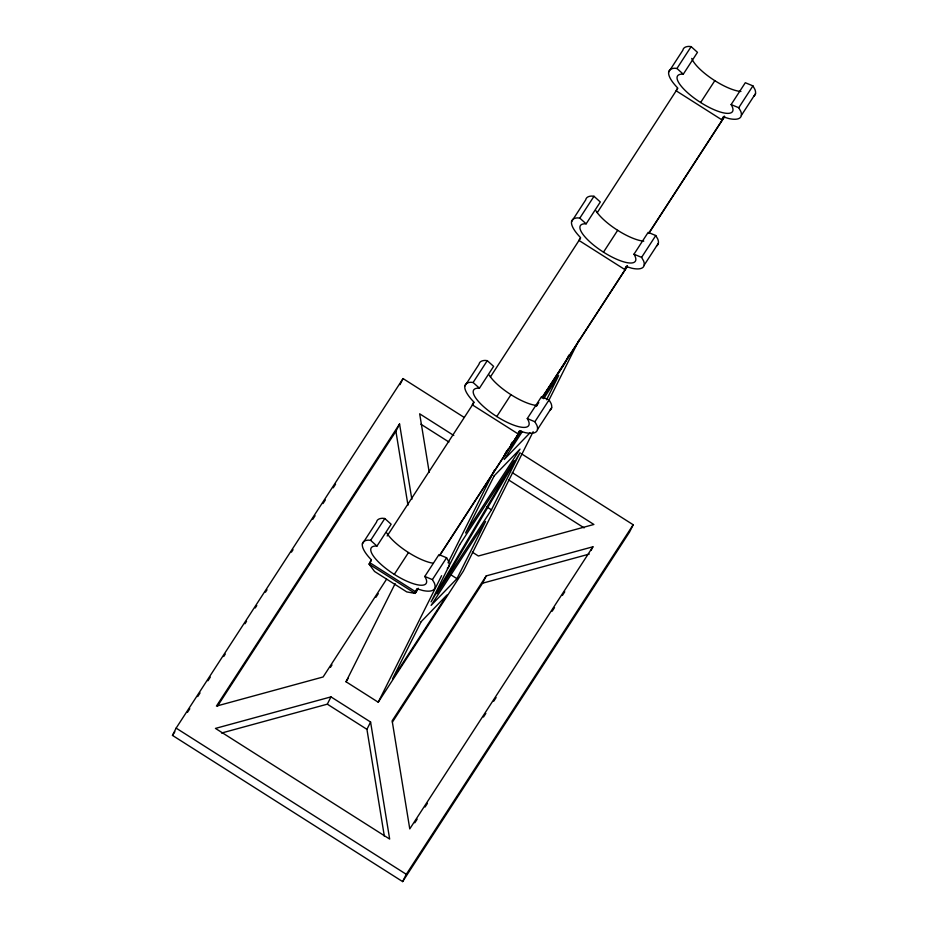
<?xml version="1.0" encoding="UTF-8"?>
<svg xmlns="http://www.w3.org/2000/svg" width="928" height="928" viewBox="0 0 928 928"><rect width="100%" height="100%" fill="white"/><g stroke="black" fill="none" stroke-linecap="round" stroke-linejoin="round"><path stroke-width="1.39" d="M521.165 453.606L633.198 524.761L629.544 532.057L402.636 881.6L172.48 735.405L176.134 728.12L403.042 378.578L463.93 417.252M400.003 384.656L403.042 378.578M217.523 706.08L395.908 431.288L399.562 423.992L411.846 499.345M221.548 733.039L327.317 704.166L330.971 696.882L370.585 722.03L389.656 839.063L215.458 728.41L330.971 696.882M533.148 431.706L463.327 571.138L378.23 702.218L346.016 681.744L395.142 583.631M418.226 588.282L415.129 593.386L406.766 591.913L374.541 571.451L369.1 564.143L371.293 559.77A42.607 12.667 33 0 1 368.451 540.131L370.62 540.363L376.965 546.07A32.735 9.732 33 0 0 394.307 574.386A32.735 9.732 33 0 0 424.792 576.45L432.413 579.606L434.397 583.132A42.607 12.667 33 0 1 422.658 590.475L416.939 588.77L415.477 591.681L417.043 589.257M378.23 702.218L441.589 575.696M448.05 562.786L494.601 469.823M384.378 836.36L366.931 729.327L370.585 722.03M506.676 450.904L504.124 455.984L508.544 448.491M456.947 578.689L485.588 521.501L431.126 605.392L456.947 578.689L450.985 574.896M491.434 509.832L520.063 452.644L436.972 593.723L491.434 509.832L486.655 506.804M546.546 399.759L558.633 375.62L543.646 398.715M568.934 355.053L564.479 363.95L542.381 397.984M548.657 400.722L579.049 340.042M392.416 722.088L482.572 583.202L486.226 575.905L592.899 546.789L591.066 550.443M402.636 881.6L406.29 874.304L633.198 524.761M510.748 444.744L512.221 442.25M519.587 431.601L510.029 447.841L521.072 430.812M172.48 735.405L174.847 731.763M187.456 712.344L189.811 708.714M197.699 696.568L200.054 692.926M207.942 680.792L210.296 677.15M223.694 656.525L225.272 654.089M244.969 623.755L246.546 621.319M255.212 607.968L256.789 605.543M265.454 592.192L267.032 589.767M291.45 552.148L293.028 549.712M312.724 519.378L315.091 515.736M322.967 503.591L325.334 499.96M333.21 487.815L335.576 484.172M399.562 423.992L216.444 706.092L323.106 676.976L386.605 579.153M362.372 543.924L376.548 522.081A42.607 12.667 33 0 1 382.626 518.276L384.807 518.52L391.14 524.227L376.965 546.07M464.847 386.06L479.022 364.217A42.607 12.667 33 0 1 485.112 360.424L487.281 360.656L493.615 366.363L479.44 388.206A32.735 9.732 33 0 0 496.782 416.533A32.735 9.732 33 0 0 527.278 418.586L534.888 421.741L536.871 425.279A42.607 12.667 33 0 1 525.132 432.61L519.413 430.905L517.952 433.817L519.529 431.392M571.544 221.688L585.73 199.845A42.607 12.667 33 0 1 591.809 196.052L593.99 196.284L600.323 201.991L586.148 223.834A32.735 9.732 33 0 0 603.49 252.161A32.735 9.732 33 0 0 633.975 254.214L641.596 257.369L643.58 260.907A42.607 12.667 33 0 1 631.84 268.238L626.122 266.533L624.66 269.445L627.015 265.802M668.694 72.048L682.88 50.193A42.607 12.667 33 0 1 688.959 46.4L691.14 46.632L697.473 52.339L683.286 74.182A32.735 9.732 33 0 0 700.628 102.509A32.735 9.732 33 0 0 731.125 104.574L738.734 107.729L740.73 111.256A42.607 12.667 33 0 1 728.979 118.587L723.26 116.882L721.798 119.805L724.165 116.162M370.62 540.363L384.807 518.52M518.334 434.06L472.306 404.828L473.767 401.905A42.607 12.667 33 0 1 470.925 382.266L473.106 382.498L487.281 360.656M625.043 269.688L579.014 240.456L580.476 237.533A42.607 12.667 33 0 1 577.634 217.894L579.803 218.126L593.99 196.284M722.181 120.048L676.152 90.805L677.614 87.893A42.607 12.667 33 0 1 674.772 68.243L676.953 68.475L691.14 46.632M371.409 560.257L369.1 564.143L415.129 593.386L418.284 588.526M387.162 535.99L474.092 402.404M490.413 376.942L580.58 238.032M597.238 212.698L677.73 88.38M330.426 667.36L331.992 664.947M375.898 597.319L378.253 593.688M394.307 574.386L408.482 552.543M496.782 416.533L510.968 394.678M603.49 252.161L617.665 230.306M700.628 102.509L714.815 80.666M346.016 681.744L348.371 678.101M424.792 576.45L438.979 554.608L446.588 557.763L448.584 561.289A42.607 12.667 33 0 1 447.319 568.238M527.278 418.586L541.453 396.743L549.074 399.898L551.058 403.425A42.607 12.667 33 0 1 549.805 410.373M633.975 254.214L648.162 232.371L655.771 235.526L657.766 239.053A42.607 12.667 33 0 1 656.502 246.001M731.125 104.574L745.312 82.72L752.921 85.875L754.905 89.413A42.607 12.667 33 0 1 753.652 96.35M439.501 555.512L519.912 431.636M536.442 406.186L538.797 402.555M541.929 397.729L627.409 266.058M648.614 233.38L724.548 116.406M439.605 555.686L520.121 431.648M542.23 397.602L627.49 266.266M648.8 233.427L724.582 116.684M522.336 431.543L504.182 459.511L530.004 432.808M432.413 579.606L446.588 557.763M534.888 421.741L549.074 399.898M641.596 257.369L655.771 235.526M738.734 107.729L752.921 85.875M537.486 429.49L551.673 407.636M644.194 265.118L658.37 243.264M741.333 115.466L755.52 93.624M486.226 575.905L392.15 720.824L409.77 828.89L592.899 546.789M414.804 822.811L417.171 819.157M425.059 807L427.425 803.346M483.476 717.019L485.843 713.377M493.731 701.208L496.097 697.566M552.148 611.239L554.515 607.585M562.403 595.428L564.769 591.786M482.572 583.202L589.245 554.086M453.78 435.487L419.676 413.818L429.212 472.329M512.256 472.63L593.874 524.471L478.361 556L472.364 552.195M420.894 424.212L448.92 442.006M508.602 479.927L584.13 527.893M369.831 562.693L415.86 591.925M327.317 704.166L366.931 729.327M176.134 728.12L406.29 874.304M676.953 68.475L683.286 74.182M579.803 218.126L586.148 223.834M473.106 382.498L479.44 388.206M395.908 431.288L407.972 505.226M643.777 241.129A32.735 9.732 33 0 1 595.938 210.737M740.927 91.478A32.735 9.732 33 0 1 712.426 79.1A32.735 9.732 33 0 1 691.743 58.418M537.068 405.501A32.735 9.732 33 0 1 489.242 375.109M433.399 563.238A32.735 9.732 33 0 1 386.756 532.974M421.138 621.714L392.498 678.902L446.96 595.01L421.138 621.714M459.708 544.69L431.079 601.866L514.17 460.798L459.708 544.69M494.195 475.82L465.554 533.008L520.016 449.129L494.195 475.82"/></g></svg>
